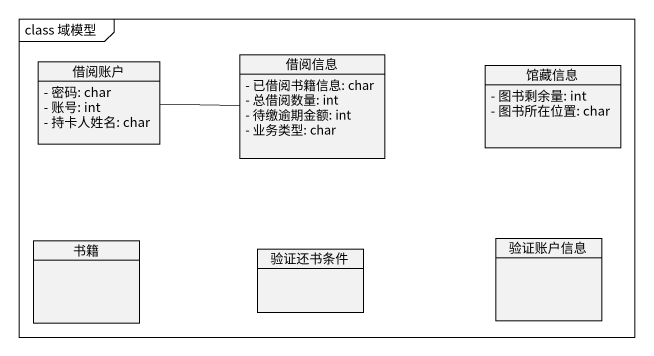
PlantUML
@startuml
mainframe class 域模型
hide circle
hide empty members
skinparam classAttributeIconSize 0
class 借阅账户 {
  - 密码: char
  - 账号: int
  - 持卡人姓名: char
}
class 借阅信息 {
  - 已借阅书籍信息: char
  - 总借阅数量: int
  - 待缴逾期金额: int
  - 业务类型: char
}
class 馆藏信息 {
  - 图书剩余量: int
  - 图书所在位置: char
}
class 书籍
class 验证还书条件
class 验证账户信息
借阅账户 -right- 借阅信息
@enduml
